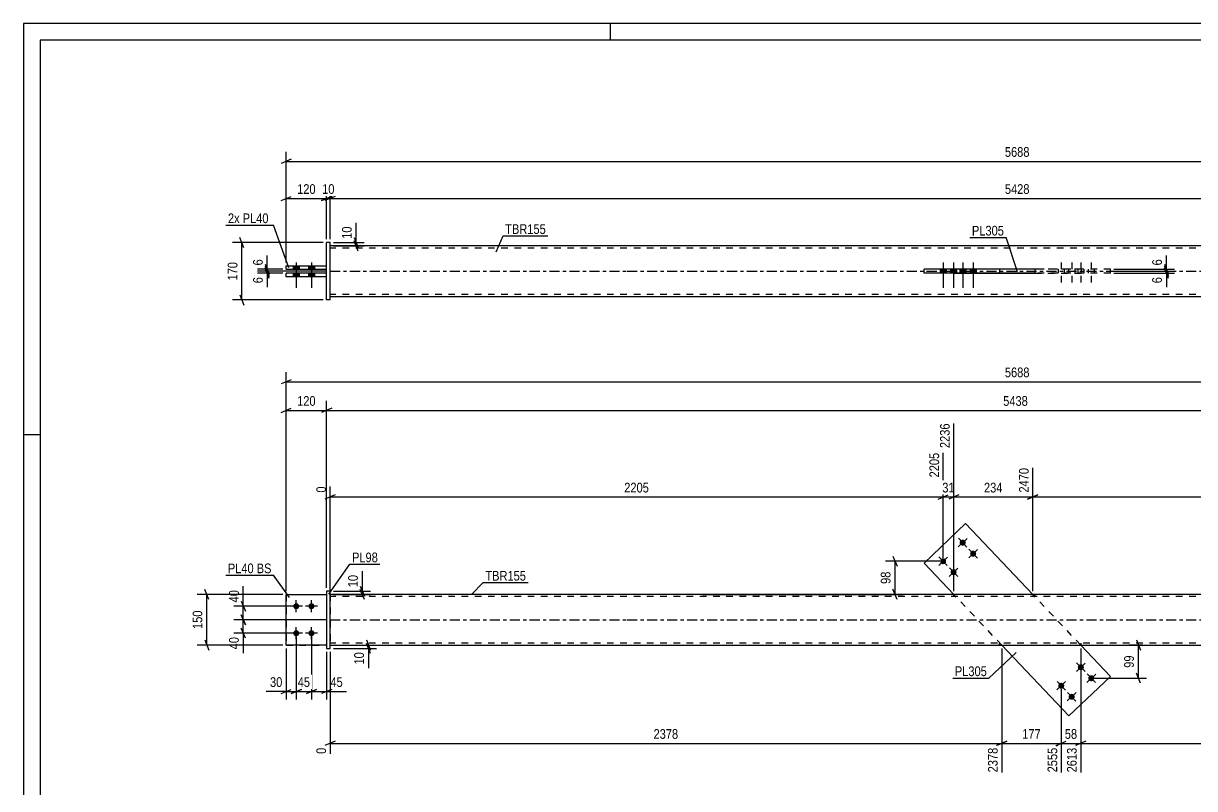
# Model space of a CAD drawing. Header units: millimetres. Extents: x 0 to 594, y 0 to 420.
# Drawn here: x 0 to 347.2, y 193.1 to 420 of the extents above; entities that cross this region are included whole.
import ezdxf

# ---------------------------------------------------------------- set-up
doc = ezdxf.new("R2010")
doc.units = ezdxf.units.MM
doc.linetypes.add('DXK_LINE_DOT2', pattern=[3.9198, 1.9599, -1.9599])
doc.linetypes.add('DXK_LINE_DOT3', pattern=[5.9187, 2.979, -0.9799, 0.9799, -0.9799])
doc.styles.add('Arial Narrow', font='ARIALN.TTF', dxfattribs={"height": 0.2})

# ---------------------------------------------------------------- blocks, each defined once
blk = doc.blocks.new('Unknown-580574849-1131')
at = {"color": 5, "linetype": 'Continuous'}
for p, q in [((594, 420), (0, 420)), ((0, 420), (0, 0)), ((174, 415), (174, 420)), ((589, 415), (5, 415)), ((5, 415), (5, 5)), ((5, 298), (0, 298))]:
    blk.add_line(p, q, dxfattribs=at)
blk = doc.blocks.new('Part-580574849-1689 - 1678')
at = {"color": 2, "linetype": 'Continuous'}
for p, q in [((279.32, 271.69), (266.99, 260)), ((299.22, 250.7), (279.32, 271.69)), ((266.99, 260), (275.8, 250.7)), ((309.91, 214.71), (290.02, 235.7)), ((322.25, 226.41), (313.44, 235.7)), ((309.91, 214.71), (322.25, 226.41))]:
    blk.add_line(p, q, dxfattribs=at)
at = {"color": 7, "linetype": 'DXK_LINE_DOT2'}
for p, q in [((290.02, 235.7), (275.8, 250.7)), ((313.44, 235.7), (299.22, 250.7))]:
    blk.add_line(p, q, dxfattribs=at)
blk = doc.blocks.new('Bolt-580574849-1681 - 1678')
at = {"linetype": 'Continuous'}
for points in [[(312.83, 228.5, -1), (314.14, 229.73, -1)], [(315.93, 225.23, -1), (317.23, 226.47, -1)], [(307.02, 222.99, -1), (308.33, 224.23, -1)], [(310.12, 219.73, -1), (311.43, 220.97, -1)]]:
    blk.add_hatch(color=1, dxfattribs=at).paths.add_polyline_path(points)
at = {"color": 1, "linetype": 'Continuous'}
for p, q in [((312.18, 227.88), (314.79, 230.35)), ((314.72, 227.81), (312.24, 230.42)), ((315.27, 224.61), (317.88, 227.09)), ((317.82, 224.54), (315.34, 227.16)), ((306.37, 222.37), (308.98, 224.85)), ((308.92, 222.31), (306.44, 224.92)), ((309.47, 219.11), (312.08, 221.58)), ((312.01, 219.04), (309.53, 221.65))]:
    blk.add_line(p, q, dxfattribs=at)
blk = doc.blocks.new('Bolt-580574849-1682 - 1678')
at = {"linetype": 'Continuous'}
for points in [[(279.12, 266.67, -1), (277.81, 265.44, -1)], [(273.31, 261.17, -1), (272.01, 259.93, -1)], [(282.21, 263.41, -1), (280.91, 262.17, -1)], [(276.41, 257.91, -1), (275.1, 256.67, -1)]]:
    blk.add_hatch(color=1, dxfattribs=at).paths.add_polyline_path(points)
at = {"color": 1, "linetype": 'Continuous'}
for p, q in [((277.23, 267.36), (279.7, 264.75)), ((279.77, 267.29), (277.16, 264.82)), ((282.87, 264.03), (280.26, 261.55)), ((280.32, 264.1), (282.8, 261.48)), ((273.97, 261.79), (271.35, 259.31)), ((271.42, 261.86), (273.9, 259.25)), ((277.06, 258.52), (274.45, 256.05)), ((274.52, 258.59), (276.99, 255.98))]:
    blk.add_line(p, q, dxfattribs=at)
blk = doc.blocks.new('Bolt-580574849-1683 - 1678')
at = {"linetype": 'Continuous'}
for points in [[(80.89, 246.3, -1), (80.89, 248.1, -1)], [(85.39, 246.3, -1), (85.39, 248.1, -1)], [(80.89, 238.3, -1), (80.89, 240.1, -1)], [(85.39, 238.3, -1), (85.39, 240.1, -1)]]:
    blk.add_hatch(color=1, dxfattribs=at).paths.add_polyline_path(points)
at = {"color": 1, "linetype": 'Continuous'}
for p, q in [((82.69, 247.2), (79.09, 247.2)), ((80.89, 245.4), (80.89, 249)), ((87.19, 247.2), (83.59, 247.2)), ((85.39, 245.4), (85.39, 249)), ((80.89, 237.4), (80.89, 241)), ((85.39, 237.4), (85.39, 241)), ((82.69, 239.2), (79.09, 239.2)), ((87.19, 239.2), (83.59, 239.2))]:
    blk.add_line(p, q, dxfattribs=at)
blk = doc.blocks.new('Part-580574849-1694 - 1678')
at = {"color": 2, "linetype": 'Continuous'}
for p, q in [((90.89, 251.7), (89.89, 251.7)), ((89.89, 251.7), (89.89, 234.7)), ((90.89, 234.7), (90.89, 251.7)), ((89.89, 234.7), (90.89, 234.7))]:
    blk.add_line(p, q, dxfattribs=at)
blk = doc.blocks.new('Part-580574849-1699 - 1678')
at = {"color": 7, "linetype": 'DXK_LINE_DOT2'}
for p, q in [((77.89, 250.7), (77.89, 235.7)), ((77.89, 250.7), (89.89, 250.7)), ((89.89, 250.7), (89.89, 235.7)), ((77.89, 235.7), (89.89, 235.7))]:
    blk.add_line(p, q, dxfattribs=at)
blk = doc.blocks.new('Part-580574849-1704 - 1678')
at = {"color": 2, "linetype": 'Continuous'}
for p, q in [((77.89, 235.7), (77.89, 250.7)), ((77.89, 250.7), (89.89, 250.7)), ((89.89, 235.7), (77.89, 235.7))]:
    blk.add_line(p, q, dxfattribs=at)
at = {"color": 7, "linetype": 'DXK_LINE_DOT2'}
blk.add_line((89.89, 250.7), (89.89, 235.7), dxfattribs=at)
blk = doc.blocks.new('Part-580574849-1720 - 1678')
at = {"color": 2, "linetype": 'Continuous'}
for p, q in [((178.89, 250.7), (90.89, 250.7)), ((410.25, 250.7), (178.99, 250.7)), ((90.89, 235.7), (178.89, 235.7)), ((178.99, 235.7), (410.25, 235.7))]:
    blk.add_line(p, q, dxfattribs=at)
at = {"color": 7, "linetype": 'DXK_LINE_DOT2'}
for p, q in [((90.89, 250.7), (90.89, 235.7)), ((178.89, 250.1), (90.89, 250.1)), ((410.25, 250.1), (178.99, 250.1)), ((275.7, 250.7), (275.7, 250.1)), ((299.89, 250.7), (299.89, 250.1)), ((178.89, 236.3), (90.89, 236.3)), ((410.25, 236.3), (178.99, 236.3)), ((289.35, 235.7), (289.35, 236.3)), ((313.54, 235.7), (313.54, 236.3))]:
    blk.add_line(p, q, dxfattribs=at)
at = {"color": 7, "linetype": 'DXK_LINE_DOT3'}
for p, q in [((90.89, 243.2), (178.89, 243.2)), ((178.99, 243.2), (410.25, 243.2))]:
    blk.add_line(p, q, dxfattribs=at)
blk = doc.blocks.new('Bolt-580574849-1423 - 1368')
at = {"color": 1, "linetype": 'DXK_LINE_DOT2'}
for p, q in [((307.68, 349.11), (307.68, 341.61)), ((310.77, 349.11), (310.77, 341.61)), ((313.48, 349.11), (313.48, 341.61)), ((316.58, 349.11), (316.58, 341.61)), ((306.78, 347.11), (306.78, 345.91)), ((308.58, 347.11), (308.58, 345.91)), ((309.87, 347.11), (309.87, 345.91)), ((311.67, 347.11), (311.67, 345.91)), ((312.58, 347.11), (312.58, 345.91)), ((314.38, 347.11), (314.38, 345.91)), ((315.68, 347.11), (315.68, 345.91)), ((317.48, 347.11), (317.48, 345.91))]:
    blk.add_line(p, q, dxfattribs=at)
blk = doc.blocks.new('Bolt-580574849-1471 - 1368')
at = {"linetype": 'Continuous'}
for points in [[(79.99, 347.11), (81.79, 347.11), (81.79, 348.11), (79.99, 348.11)], [(79.99, 347.11), (81.79, 347.11), (81.79, 348.11), (79.99, 348.11)], [(84.49, 347.11), (86.29, 347.11), (86.29, 348.11), (84.49, 348.11)], [(84.49, 347.11), (86.29, 347.11), (86.29, 348.11), (84.49, 348.11)], [(79.99, 344.91), (81.79, 344.91), (81.79, 345.91), (79.99, 345.91)], [(79.99, 344.91), (81.79, 344.91), (81.79, 345.91), (79.99, 345.91)], [(84.49, 344.91), (86.29, 344.91), (86.29, 345.91), (84.49, 345.91)], [(84.49, 344.91), (86.29, 344.91), (86.29, 345.91), (84.49, 345.91)]]:
    blk.add_hatch(color=1, dxfattribs=at).paths.add_polyline_path(points)
at = {"color": 1, "linetype": 'Continuous'}
for p, q in [((79.99, 348.11), (79.99, 347.11)), ((79.99, 348.11), (79.99, 347.11)), ((80.89, 349.11), (80.89, 341.61)), ((80.89, 349.11), (80.89, 341.61)), ((81.79, 348.11), (81.79, 347.11)), ((81.79, 348.11), (81.79, 347.11)), ((84.49, 348.11), (84.49, 347.11)), ((84.49, 348.11), (84.49, 347.11)), ((85.39, 349.11), (85.39, 341.61)), ((85.39, 349.11), (85.39, 341.61)), ((86.29, 348.11), (86.29, 347.11)), ((86.29, 348.11), (86.29, 347.11)), ((79.99, 345.91), (79.99, 344.91)), ((79.99, 345.91), (79.99, 344.91)), ((81.79, 345.91), (81.79, 344.91)), ((81.79, 345.91), (81.79, 344.91)), ((84.49, 345.91), (84.49, 344.91)), ((84.49, 345.91), (84.49, 344.91)), ((86.29, 345.91), (86.29, 344.91)), ((86.29, 345.91), (86.29, 344.91))]:
    blk.add_line(p, q, dxfattribs=at)
blk = doc.blocks.new('Part-580574849-1416 - 1368')
at = {"color": 2, "linetype": 'Continuous'}
for p, q in [((178.89, 354.01), (90.89, 354.01)), ((410.25, 354.01), (178.99, 354.01)), ((275.7, 347.11), (275.7, 347.21)), ((275.7, 347.21), (299.89, 347.21)), ((289.35, 347.11), (289.35, 347.21)), ((299.89, 347.21), (299.89, 345.81)), ((275.7, 345.81), (275.7, 345.91)), ((299.89, 345.81), (275.7, 345.81)), ((289.35, 345.81), (289.35, 345.91)), ((90.89, 339.01), (178.89, 339.01)), ((178.99, 339.01), (410.25, 339.01))]:
    blk.add_line(p, q, dxfattribs=at)
at = {"color": 7, "linetype": 'DXK_LINE_DOT2'}
for p, q in [((90.89, 339.01), (90.89, 354.01)), ((178.89, 353.41), (90.89, 353.41)), ((410.25, 353.41), (178.99, 353.41)), ((275.7, 347.21), (275.7, 345.91)), ((289.35, 347.21), (289.35, 345.91)), ((299.89, 347.21), (313.54, 347.21)), ((313.54, 347.21), (313.54, 345.81)), ((313.54, 345.81), (299.89, 345.81)), ((178.89, 339.61), (90.89, 339.61)), ((410.25, 339.61), (178.99, 339.61))]:
    blk.add_line(p, q, dxfattribs=at)
at = {"color": 7, "linetype": 'DXK_LINE_DOT3'}
for p, q in [((90.89, 346.51), (178.89, 346.51)), ((178.99, 346.51), (410.25, 346.51))]:
    blk.add_line(p, q, dxfattribs=at)
blk = doc.blocks.new('Bolt-580574849-1422 - 1368')
at = {"linetype": 'Continuous'}
for points in [[(273.56, 347.11), (271.76, 347.11), (271.76, 345.91), (273.56, 345.91)], [(276.66, 347.11), (274.86, 347.11), (274.86, 345.91), (276.66, 345.91)], [(279.37, 347.11), (277.57, 347.11), (277.57, 345.91), (279.37, 345.91)], [(282.46, 347.11), (280.66, 347.11), (280.66, 345.91), (282.46, 345.91)]]:
    blk.add_hatch(color=1, dxfattribs=at).paths.add_polyline_path(points)
at = {"color": 1, "linetype": 'Continuous'}
for p, q in [((272.66, 349.11), (272.66, 341.61)), ((275.76, 349.11), (275.76, 341.61)), ((278.47, 349.11), (278.47, 341.61)), ((281.56, 349.11), (281.56, 341.61)), ((271.76, 347.11), (271.76, 345.91)), ((273.56, 347.11), (273.56, 345.91)), ((274.86, 347.11), (274.86, 345.91)), ((276.66, 347.11), (276.66, 345.91)), ((277.57, 347.11), (277.57, 345.91)), ((279.37, 347.11), (279.37, 345.91)), ((280.66, 347.11), (280.66, 345.91)), ((282.46, 347.11), (282.46, 345.91))]:
    blk.add_line(p, q, dxfattribs=at)
blk = doc.blocks.new('Part-580574849-1449 - 1368')
at = {"color": 2, "linetype": 'Continuous'}
for p, q in [((77.89, 344.91), (77.89, 345.91)), ((89.89, 345.91), (77.89, 345.91)), ((89.89, 344.91), (77.89, 344.91))]:
    blk.add_line(p, q, dxfattribs=at)
at = {"color": 7, "linetype": 'DXK_LINE_DOT2'}
blk.add_line((89.89, 344.91), (89.89, 345.91), dxfattribs=at)
blk = doc.blocks.new('Part-580574849-1454 - 1368')
at = {"color": 2, "linetype": 'Continuous'}
for p, q in [((77.89, 347.11), (77.89, 348.11)), ((77.89, 348.11), (89.89, 348.11)), ((77.89, 347.11), (89.89, 347.11))]:
    blk.add_line(p, q, dxfattribs=at)
at = {"color": 7, "linetype": 'DXK_LINE_DOT2'}
blk.add_line((89.89, 347.11), (89.89, 348.11), dxfattribs=at)
blk = doc.blocks.new('Part-580574849-1455 - 1368')
at = {"color": 2, "linetype": 'Continuous'}
for p, q in [((90.89, 355.01), (89.89, 355.01)), ((89.89, 338.01), (89.89, 355.01)), ((90.89, 338.01), (90.89, 355.01)), ((90.89, 338.01), (89.89, 338.01))]:
    blk.add_line(p, q, dxfattribs=at)
blk = doc.blocks.new('Part-580574849-1470 - 1368')
at = {"color": 2, "linetype": 'Continuous'}
for p, q in [((266.99, 345.91), (266.99, 347.11)), ((299.89, 347.11), (266.99, 347.11)), ((299.89, 345.91), (266.99, 345.91)), ((279.32, 345.91), (279.32, 347.11))]:
    blk.add_line(p, q, dxfattribs=at)
at = {"color": 7, "linetype": 'DXK_LINE_DOT2'}
for p, q in [((322.25, 347.11), (299.89, 347.11)), ((322.25, 345.91), (299.89, 345.91)), ((309.91, 345.91), (309.91, 347.11)), ((322.25, 345.91), (322.25, 347.11))]:
    blk.add_line(p, q, dxfattribs=at)
blk = doc.blocks.new('StraightDimension-580574849-1850 - 1678')
at = {"color": 7, "linetype": 'Continuous'}
for p, q in [((290.02, 234.7), (290.02, 197.94)), ((307.68, 222.61), (307.68, 197.94)), ((291.52, 207.15), (288.52, 205.95)), ((290.02, 206.55), (307.68, 206.55)), ((306.18, 205.95), (309.18, 207.15))]:
    blk.add_line(p, q, dxfattribs=at)
at = {"color": 0}
blk.add_wipeout([(302.19, 207.3), (302.19, 211.5), (295.5, 211.5), (295.5, 207.3)], dxfattribs=at)
at = {"color": 3, "style": 'Arial Narrow'}
blk.add_text('177', height=2.863, dxfattribs=at).set_placement((296.1, 207.9))
at = {"color": 0, "linetype": 'Continuous'}
blk.add_wipeout([(307.08, 205.85), (302.88, 205.85), (302.88, 197.34), (307.08, 197.34)], dxfattribs=at)
at = {"color": 3, "linetype": 'Continuous', "style": 'Arial Narrow'}
blk.add_text('2555', height=2.863, rotation=90.0002, dxfattribs=at).set_placement((306.48, 197.94))
blk = doc.blocks.new('StraightDimension-580574849-1909 - 1678')
at = {"color": 7, "linetype": 'Continuous'}
for p, q in [((79.89, 247.2), (62.34, 247.2)), ((64.59, 248.7), (65.79, 245.7)), ((65.19, 243.2), (65.19, 247.2)), ((89.89, 243.2), (62.34, 243.2)), ((65.79, 241.7), (64.59, 244.7))]:
    blk.add_line(p, q, dxfattribs=at)
at = {"color": 0}
blk.add_wipeout([(64.44, 252.58), (60.24, 252.58), (60.24, 247.73), (64.44, 247.73)], dxfattribs=at)
at = {"color": 7, "linetype": 'Continuous'}
blk.add_line((65.19, 247.2), (65.19, 253.11), dxfattribs=at)
blk.add_line((65.19, 247.2), (65.19, 253.11), dxfattribs=at)
at = {"color": 3, "style": 'Arial Narrow'}
blk.add_text('40', height=2.863, rotation=90.0002, dxfattribs=at).set_placement((63.84, 248.33))
blk = doc.blocks.new('StraightDimension-580574849-1736 - 1678')
at = {"color": 7, "linetype": 'Continuous'}
for p, q in [((77.89, 251.7), (77.89, 316.6)), ((79.39, 314.35), (76.39, 313.15)), ((77.89, 313.75), (511.35, 313.75))]:
    blk.add_line(p, q, dxfattribs=at)
at = {"color": 0}
blk.add_wipeout([(298.88, 314.5), (298.88, 318.7), (290.36, 318.7), (290.36, 314.5)], dxfattribs=at)
at = {"color": 3, "style": 'Arial Narrow'}
blk.add_text('5688', height=2.863, dxfattribs=at).set_placement((290.96, 315.1))
blk = doc.blocks.new('StraightDimension-580574849-1750 - 1678')
at = {"color": 7, "linetype": 'Continuous'}
for p, q in [((272.66, 261.55), (272.66, 292.71)), ((90.89, 251.7), (90.89, 282.72)), ((92.39, 280.19), (89.39, 278.99)), ((90.89, 279.59), (272.66, 279.59)), ((271.16, 278.99), (274.16, 280.19))]:
    blk.add_line(p, q, dxfattribs=at)
at = {"color": 0, "linetype": 'Continuous'}
for points in [[(272.06, 293.31), (267.86, 293.31), (267.86, 284.79), (272.06, 284.79)], [(90.29, 283.32), (86.09, 283.32), (86.09, 280.29), (90.29, 280.29)]]:
    blk.add_wipeout(points, dxfattribs=at)
at = {"color": 0}
blk.add_wipeout([(186.03, 280.34), (186.03, 284.54), (177.52, 284.54), (177.52, 280.34)], dxfattribs=at)
at = {"color": 3, "linetype": 'Continuous', "style": 'Arial Narrow'}
for s, height, p in [('2205', 2.863, (271.46, 285.39)), ('0', 2.86, (89.69, 280.89))]:
    blk.add_text(s, height=height, rotation=90.0002, dxfattribs=at).set_placement(p)
at = {"color": 3, "style": 'Arial Narrow'}
blk.add_text('2205', height=2.863, dxfattribs=at).set_placement((178.12, 280.94))
blk = doc.blocks.new('StraightDimension-580574849-1760 - 1678')
at = {"color": 7, "linetype": 'Continuous'}
for p, q in [((275.8, 251.7), (275.8, 301.41)), ((272.66, 261.55), (272.66, 292.71)), ((271.16, 278.99), (274.16, 280.19)), ((272.66, 279.59), (275.8, 279.59)), ((277.3, 280.19), (274.3, 278.99))]:
    blk.add_line(p, q, dxfattribs=at)
at = {"color": 0, "linetype": 'Continuous'}
blk.add_wipeout([(275.2, 302.01), (271, 302.01), (271, 293.49), (275.2, 293.49)], dxfattribs=at)
at = {"color": 0}
blk.add_wipeout([(276.66, 280.34), (276.66, 284.54), (271.8, 284.54), (271.8, 280.34)], dxfattribs=at)
at = {"color": 3, "linetype": 'Continuous', "style": 'Arial Narrow'}
blk.add_text('2236', height=2.863, rotation=90.0002, dxfattribs=at).set_placement((274.6, 294.09))
at = {"color": 3, "style": 'Arial Narrow'}
blk.add_text('31', height=2.863, dxfattribs=at).set_placement((272.4, 280.94))
blk = doc.blocks.new('StraightDimension-580574849-2047 - 1678')
at = {"color": 7, "linetype": 'Continuous'}
for p, q in [((91.39, 305.88), (88.39, 304.68)), ((89.89, 252.7), (89.89, 308.13)), ((89.89, 305.28), (498.35, 305.28))]:
    blk.add_line(p, q, dxfattribs=at)
at = {"color": 0}
blk.add_wipeout([(298.38, 306.03), (298.38, 310.23), (289.86, 310.23), (289.86, 306.03)], dxfattribs=at)
at = {"color": 3, "style": 'Arial Narrow'}
blk.add_text('5438', height=2.863, dxfattribs=at).set_placement((290.46, 306.63))
blk = doc.blocks.new('StraightDimension-580574849-1776 - 1678')
at = {"color": 7, "linetype": 'Continuous'}
for p, q in [((275.8, 251.7), (275.8, 301.41)), ((299.22, 251.7), (299.22, 288.21)), ((277.3, 280.19), (274.3, 278.99)), ((275.8, 279.59), (299.22, 279.59)), ((297.72, 278.99), (300.72, 280.19))]:
    blk.add_line(p, q, dxfattribs=at)
at = {"color": 0, "linetype": 'Continuous'}
blk.add_wipeout([(298.62, 288.81), (294.42, 288.81), (294.42, 280.29), (298.62, 280.29)], dxfattribs=at)
at = {"color": 0}
blk.add_wipeout([(290.85, 280.34), (290.85, 284.54), (284.17, 284.54), (284.17, 280.34)], dxfattribs=at)
at = {"color": 3, "linetype": 'Continuous', "style": 'Arial Narrow'}
blk.add_text('2470', height=2.863, rotation=90.0002, dxfattribs=at).set_placement((298.02, 280.89))
at = {"color": 3, "style": 'Arial Narrow'}
blk.add_text('234', height=2.863, dxfattribs=at).set_placement((284.77, 280.94))
blk = doc.blocks.new('StraightDimension-580574849-1798 - 1678')
at = {"color": 7, "linetype": 'Continuous'}
for p, q in [((299.22, 251.7), (299.22, 288.21)), ((498.35, 252.7), (498.35, 288.21)), ((300.72, 280.19), (297.72, 278.99)), ((299.22, 279.59), (498.35, 279.59)), ((496.85, 278.99), (499.85, 280.19))]:
    blk.add_line(p, q, dxfattribs=at)
at = {"color": 0, "linetype": 'Continuous'}
blk.add_wipeout([(497.75, 288.81), (493.55, 288.81), (493.55, 280.29), (497.75, 280.29)], dxfattribs=at)
at = {"color": 0}
blk.add_wipeout([(403.04, 280.34), (403.04, 284.54), (394.53, 284.54), (394.53, 280.34)], dxfattribs=at)
at = {"color": 3, "linetype": 'Continuous', "style": 'Arial Narrow'}
blk.add_text('5428', height=2.863, rotation=90.0002, dxfattribs=at).set_placement((497.15, 280.89))
at = {"color": 3, "style": 'Arial Narrow'}
blk.add_text('2958', height=2.863, dxfattribs=at).set_placement((395.13, 280.94))
blk = doc.blocks.new('StraightDimension-580574849-1813 - 1678')
at = {"color": 7, "linetype": 'Continuous'}
for p, q in [((85.39, 238.2), (85.39, 219.53)), ((89.89, 233.7), (89.89, 219.53)), ((83.89, 221.33), (86.89, 222.53)), ((91.39, 222.53), (88.39, 221.33)), ((85.39, 221.93), (89.89, 221.93))]:
    blk.add_line(p, q, dxfattribs=at)
at = {"color": 0}
blk.add_wipeout([(95.27, 222.68), (95.27, 226.88), (90.41, 226.88), (90.41, 222.68)], dxfattribs=at)
at = {"color": 7, "linetype": 'Continuous'}
blk.add_line((89.89, 221.93), (95.79, 221.93), dxfattribs=at)
blk.add_line((89.89, 221.93), (95.79, 221.93), dxfattribs=at)
at = {"color": 3, "style": 'Arial Narrow'}
blk.add_text('45', height=2.863, dxfattribs=at).set_placement((91.01, 223.28))
blk = doc.blocks.new('StraightDimension-580574849-1820 - 1678')
at = {"color": 7, "linetype": 'Continuous'}
for p, q in [((80.89, 238.2), (80.89, 219.53)), ((85.39, 238.2), (85.39, 219.53)), ((79.39, 221.33), (82.39, 222.53)), ((86.89, 222.53), (83.89, 221.33)), ((80.89, 221.93), (85.39, 221.93))]:
    blk.add_line(p, q, dxfattribs=at)
at = {"color": 0}
blk.add_wipeout([(85.56, 222.68), (85.56, 226.88), (80.71, 226.88), (80.71, 222.68)], dxfattribs=at)
at = {"color": 3, "style": 'Arial Narrow'}
blk.add_text('45', height=2.863, dxfattribs=at).set_placement((81.31, 223.28))
blk = doc.blocks.new('StraightDimension-580574849-1891 - 1678')
at = {"color": 7, "linetype": 'Continuous'}
for p, q in [((101.69, 237.2), (102.89, 234.2)), ((102.89, 233.2), (101.69, 236.2)), ((91.89, 235.7), (104.69, 235.7)), ((91.89, 234.7), (104.69, 234.7)), ((102.29, 234.7), (102.29, 235.7))]:
    blk.add_line(p, q, dxfattribs=at)
at = {"color": 0}
blk.add_wipeout([(101.54, 234.18), (97.34, 234.18), (97.34, 229.32), (101.54, 229.32)], dxfattribs=at)
at = {"color": 7, "linetype": 'Continuous'}
blk.add_line((102.29, 234.7), (102.29, 228.79), dxfattribs=at)
blk.add_line((102.29, 234.7), (102.29, 228.79), dxfattribs=at)
at = {"color": 3, "style": 'Arial Narrow'}
blk.add_text('10', height=2.863, rotation=90.0002, dxfattribs=at).set_placement((100.94, 229.92))
blk = doc.blocks.new('StraightDimension-580574849-1827 - 1678')
at = {"color": 7, "linetype": 'Continuous'}
for p, q in [((80.89, 238.2), (80.89, 219.53)), ((77.89, 234.7), (77.89, 219.53)), ((76.39, 221.33), (79.39, 222.53)), ((82.39, 222.53), (79.39, 221.33)), ((77.89, 221.93), (80.89, 221.93))]:
    blk.add_line(p, q, dxfattribs=at)
at = {"color": 0}
blk.add_wipeout([(77.36, 222.68), (77.36, 226.88), (72.5, 226.88), (72.5, 222.68)], dxfattribs=at)
at = {"color": 7, "linetype": 'Continuous'}
blk.add_line((77.89, 221.93), (71.98, 221.93), dxfattribs=at)
blk.add_line((77.89, 221.93), (71.98, 221.93), dxfattribs=at)
at = {"color": 3, "style": 'Arial Narrow'}
blk.add_text('30', height=2.863, dxfattribs=at).set_placement((73.1, 223.28))
blk = doc.blocks.new('StraightDimension-580574849-3452 - 1678')
at = {"color": 7, "linetype": 'Continuous'}
for p, q in [((271.66, 260.55), (255.54, 260.55)), ((257.79, 262.05), (258.99, 259.05)), ((258.39, 250.72), (258.39, 260.55)), ((201.37, 250.72), (260.79, 250.72)), ((258.99, 249.22), (257.79, 252.22))]:
    blk.add_line(p, q, dxfattribs=at)
at = {"color": 0}
blk.add_wipeout([(257.64, 258.06), (253.44, 258.06), (253.44, 253.21), (257.64, 253.21)], dxfattribs=at)
at = {"color": 3, "style": 'Arial Narrow'}
blk.add_text('98', height=2.863, rotation=90.0002, dxfattribs=at).set_placement((257.04, 253.81))
blk = doc.blocks.new('StraightDimension-580574849-1838 - 1678')
at = {"color": 7, "linetype": 'Continuous'}
for p, q in [((90.89, 233.7), (90.89, 203.42)), ((290.02, 234.7), (290.02, 197.94)), ((92.39, 207.15), (89.39, 205.95)), ((90.89, 206.55), (290.02, 206.55)), ((288.52, 205.95), (291.52, 207.15))]:
    blk.add_line(p, q, dxfattribs=at)
at = {"color": 0}
blk.add_wipeout([(194.71, 207.3), (194.71, 211.5), (186.2, 211.5), (186.2, 207.3)], dxfattribs=at)
at = {"color": 0, "linetype": 'Continuous'}
for points in [[(90.29, 205.85), (86.09, 205.85), (86.09, 202.82), (90.29, 202.82)], [(289.42, 205.85), (285.22, 205.85), (285.22, 197.34), (289.42, 197.34)]]:
    blk.add_wipeout(points, dxfattribs=at)
at = {"color": 3, "style": 'Arial Narrow'}
blk.add_text('2378', height=2.863, dxfattribs=at).set_placement((186.8, 207.9))
at = {"color": 3, "linetype": 'Continuous', "style": 'Arial Narrow'}
for s, height, p in [('0', 2.86, (89.69, 203.42)), ('2378', 2.863, (288.82, 197.94))]:
    blk.add_text(s, height=height, rotation=90.0002, dxfattribs=at).set_placement(p)
blk = doc.blocks.new('StraightDimension-580574849-1864 - 1678')
at = {"color": 7, "linetype": 'Continuous'}
for p, q in [((313.44, 234.7), (313.44, 197.94)), ((307.68, 222.61), (307.68, 197.94)), ((306.18, 205.95), (309.18, 207.15)), ((307.68, 206.55), (313.44, 206.55)), ((314.94, 207.15), (311.94, 205.95))]:
    blk.add_line(p, q, dxfattribs=at)
at = {"color": 0}
blk.add_wipeout([(312.99, 207.3), (312.99, 211.5), (308.13, 211.5), (308.13, 207.3)], dxfattribs=at)
at = {"color": 3, "style": 'Arial Narrow'}
blk.add_text('58', height=2.863, dxfattribs=at).set_placement((308.73, 207.9))
at = {"color": 0, "linetype": 'Continuous'}
blk.add_wipeout([(312.84, 205.85), (308.64, 205.85), (308.64, 197.34), (312.84, 197.34)], dxfattribs=at)
at = {"color": 3, "linetype": 'Continuous', "style": 'Arial Narrow'}
blk.add_text('2613', height=2.863, rotation=90.0002, dxfattribs=at).set_placement((312.24, 197.94))
blk = doc.blocks.new('StraightDimension-580574849-1878 - 1678')
at = {"color": 7, "linetype": 'Continuous'}
for p, q in [((313.44, 234.7), (313.44, 197.94)), ((498.35, 233.7), (498.35, 197.94)), ((314.94, 207.15), (311.94, 205.95)), ((313.44, 206.55), (498.35, 206.55)), ((496.85, 205.95), (499.85, 207.15))]:
    blk.add_line(p, q, dxfattribs=at)
at = {"color": 0}
blk.add_wipeout([(410.15, 207.3), (410.15, 211.5), (401.64, 211.5), (401.64, 207.3)], dxfattribs=at)
at = {"color": 0, "linetype": 'Continuous'}
blk.add_wipeout([(497.75, 205.85), (493.55, 205.85), (493.55, 197.34), (497.75, 197.34)], dxfattribs=at)
at = {"color": 3, "style": 'Arial Narrow'}
blk.add_text('2816', height=2.863, dxfattribs=at).set_placement((402.24, 207.9))
at = {"color": 3, "linetype": 'Continuous', "style": 'Arial Narrow'}
blk.add_text('5428', height=2.863, rotation=90.0002, dxfattribs=at).set_placement((497.15, 197.94))
blk = doc.blocks.new('StraightDimension-580574849-1900 - 1678')
at = {"color": 7, "linetype": 'Continuous'}
for p, q in [((91.89, 251.7), (102.88, 251.7)), ((91.89, 250.7), (102.88, 250.7)), ((99.88, 253.2), (101.08, 250.2)), ((101.08, 249.2), (99.88, 252.2)), ((100.48, 250.7), (100.48, 251.7))]:
    blk.add_line(p, q, dxfattribs=at)
at = {"color": 0}
blk.add_wipeout([(99.73, 257.08), (95.53, 257.08), (95.53, 252.23), (99.73, 252.23)], dxfattribs=at)
at = {"color": 7, "linetype": 'Continuous'}
blk.add_line((100.48, 251.7), (100.48, 257.61), dxfattribs=at)
blk.add_line((100.48, 251.7), (100.48, 257.61), dxfattribs=at)
at = {"color": 3, "style": 'Arial Narrow'}
blk.add_text('10', height=2.863, rotation=90.0002, dxfattribs=at).set_placement((99.13, 252.83))
blk = doc.blocks.new('StraightDimension-580574849-1922 - 1678')
at = {"color": 7, "linetype": 'Continuous'}
for p, q in [((89.89, 243.2), (62.34, 243.2)), ((64.59, 244.7), (65.79, 241.7)), ((65.19, 239.2), (65.19, 243.2)), ((65.79, 237.7), (64.59, 240.7)), ((79.89, 239.2), (62.34, 239.2))]:
    blk.add_line(p, q, dxfattribs=at)
at = {"color": 0}
blk.add_wipeout([(64.44, 238.68), (60.24, 238.68), (60.24, 233.82), (64.44, 233.82)], dxfattribs=at)
at = {"color": 7, "linetype": 'Continuous'}
blk.add_line((65.19, 239.2), (65.19, 233.29), dxfattribs=at)
blk.add_line((65.19, 239.2), (65.19, 233.29), dxfattribs=at)
at = {"color": 3, "style": 'Arial Narrow'}
blk.add_text('40', height=2.863, rotation=90.0002, dxfattribs=at).set_placement((63.84, 234.42))
blk = doc.blocks.new('StraightDimension-580574849-1979 - 1678')
at = {"color": 7, "linetype": 'Continuous'}
for p, q in [((76.89, 250.7), (51.53, 250.7)), ((54.98, 249.2), (53.78, 252.2)), ((54.38, 235.7), (54.38, 250.7)), ((53.78, 237.2), (54.98, 234.2)), ((76.89, 235.7), (51.53, 235.7))]:
    blk.add_line(p, q, dxfattribs=at)
at = {"color": 0}
blk.add_wipeout([(53.63, 246.54), (49.43, 246.54), (49.43, 239.86), (53.63, 239.86)], dxfattribs=at)
at = {"color": 3, "style": 'Arial Narrow'}
blk.add_text('150', height=2.863, rotation=90.0002, dxfattribs=at).set_placement((53.03, 240.46))
blk = doc.blocks.new('StraightDimension-580574849-1993 - 1678')
at = {"color": 7, "linetype": 'Continuous'}
for p, q in [((329.94, 237.2), (331.14, 234.2)), ((331.75, 235.7), (327.69, 235.7)), ((330.54, 225.85), (330.54, 235.7)), ((317.58, 225.85), (332.94, 225.85)), ((331.14, 224.35), (329.94, 227.35))]:
    blk.add_line(p, q, dxfattribs=at)
at = {"color": 0}
blk.add_wipeout([(329.79, 233.2), (325.59, 233.2), (325.59, 228.35), (329.79, 228.35)], dxfattribs=at)
at = {"color": 3, "style": 'Arial Narrow'}
blk.add_text('99', height=2.863, rotation=90.0002, dxfattribs=at).set_placement((329.19, 228.95))
blk = doc.blocks.new('StraightDimension-580574849-2052 - 1678')
at = {"color": 7, "linetype": 'Continuous'}
for p, q in [((76.39, 304.68), (79.39, 305.88)), ((77.89, 251.7), (77.89, 308.13)), ((91.39, 305.88), (88.39, 304.68)), ((89.89, 252.7), (89.89, 308.13)), ((77.89, 305.28), (89.89, 305.28))]:
    blk.add_line(p, q, dxfattribs=at)
at = {"color": 0}
blk.add_wipeout([(87.23, 306.03), (87.23, 310.23), (80.54, 310.23), (80.54, 306.03)], dxfattribs=at)
at = {"color": 3, "style": 'Arial Narrow'}
blk.add_text('120', height=2.863, dxfattribs=at).set_placement((81.14, 306.63))
blk = doc.blocks.new('StraightDimension-580574849-1476 - 1368')
at = {"color": 7, "linetype": 'Continuous'}
for p, q in [((91.89, 355.01), (101.06, 355.01)), ((98.06, 356.51), (99.26, 353.51)), ((99.26, 352.51), (98.06, 355.51)), ((98.66, 354.01), (98.66, 355.01)), ((91.89, 354.01), (101.06, 354.01))]:
    blk.add_line(p, q, dxfattribs=at)
at = {"color": 0}
blk.add_wipeout([(97.91, 360.4), (93.71, 360.4), (93.71, 355.54), (97.91, 355.54)], dxfattribs=at)
at = {"color": 7, "linetype": 'Continuous'}
blk.add_line((98.66, 355.01), (98.66, 360.92), dxfattribs=at)
blk.add_line((98.66, 355.01), (98.66, 360.92), dxfattribs=at)
at = {"color": 3, "style": 'Arial Narrow'}
blk.add_text('10', height=2.863, rotation=90.0002, dxfattribs=at).set_placement((97.31, 356.14))
blk = doc.blocks.new('StraightDimension-580574849-1541 - 1368')
at = {"color": 7, "linetype": 'Continuous'}
for p, q in [((338.26, 348.61), (339.46, 345.61)), ((339.46, 345.01), (338.26, 348.01)), ((323.25, 347.11), (341.26, 347.11)), ((323.25, 346.51), (341.26, 346.51)), ((338.86, 346.51), (338.86, 347.11))]:
    blk.add_line(p, q, dxfattribs=at)
at = {"color": 0}
blk.add_wipeout([(338.11, 350.67), (333.91, 350.67), (333.91, 347.64), (338.11, 347.64)], dxfattribs=at)
at = {"color": 7, "linetype": 'Continuous'}
blk.add_line((338.86, 347.11), (338.86, 351.19), dxfattribs=at)
blk.add_line((338.86, 347.11), (338.86, 351.19), dxfattribs=at)
at = {"color": 3, "style": 'Arial Narrow'}
blk.add_text('6', height=2.86, rotation=90.0002, dxfattribs=at).set_placement((337.51, 348.24))
blk = doc.blocks.new('StraightDimension-580574849-1530 - 1368')
at = {"color": 7, "linetype": 'Continuous'}
for p, q in [((88.89, 355.01), (61.94, 355.01)), ((65.39, 353.51), (64.19, 356.51)), ((64.79, 338.01), (64.79, 355.01)), ((88.89, 338.01), (61.94, 338.01)), ((64.19, 339.51), (65.39, 336.51))]:
    blk.add_line(p, q, dxfattribs=at)
at = {"color": 0}
blk.add_wipeout([(64.04, 349.86), (59.84, 349.86), (59.84, 343.17), (64.04, 343.17)], dxfattribs=at)
at = {"color": 3, "style": 'Arial Narrow'}
blk.add_text('170', height=2.863, rotation=90.0002, dxfattribs=at).set_placement((63.44, 343.77))
blk = doc.blocks.new('StraightDimension-580574849-1494 - 1368')
at = {"color": 7, "linetype": 'Continuous'}
for p, q in [((71.69, 348.01), (72.89, 345.01)), ((72.89, 344.41), (71.69, 347.41)), ((89.89, 346.51), (69.44, 346.51)), ((76.89, 345.91), (69.44, 345.91)), ((72.29, 345.91), (72.29, 346.51))]:
    blk.add_line(p, q, dxfattribs=at)
at = {"color": 0}
blk.add_wipeout([(71.54, 345.39), (67.34, 345.39), (67.34, 342.36), (71.54, 342.36)], dxfattribs=at)
at = {"color": 7, "linetype": 'Continuous'}
blk.add_line((72.29, 345.91), (72.29, 341.84), dxfattribs=at)
blk.add_line((72.29, 345.91), (72.29, 341.84), dxfattribs=at)
at = {"color": 3, "style": 'Arial Narrow'}
blk.add_text('6', height=2.86, rotation=90.0002, dxfattribs=at).set_placement((70.94, 342.96))
blk = doc.blocks.new('StraightDimension-580574849-1512 - 1368')
at = {"color": 7, "linetype": 'Continuous'}
for p, q in [((71.69, 348.61), (72.89, 345.61)), ((72.89, 345.01), (71.69, 348.01)), ((76.89, 347.11), (69.44, 347.11)), ((89.89, 346.51), (69.44, 346.51)), ((72.29, 346.51), (72.29, 347.11))]:
    blk.add_line(p, q, dxfattribs=at)
at = {"color": 0}
blk.add_wipeout([(71.54, 350.67), (67.34, 350.67), (67.34, 347.64), (71.54, 347.64)], dxfattribs=at)
at = {"color": 7, "linetype": 'Continuous'}
blk.add_line((72.29, 347.11), (72.29, 351.19), dxfattribs=at)
blk.add_line((72.29, 347.11), (72.29, 351.19), dxfattribs=at)
at = {"color": 3, "style": 'Arial Narrow'}
blk.add_text('6', height=2.86, rotation=90.0002, dxfattribs=at).set_placement((70.94, 348.24))
blk = doc.blocks.new('StraightDimension-580574849-1545 - 1368')
at = {"color": 7, "linetype": 'Continuous'}
for p, q in [((338.26, 348.01), (339.46, 345.01)), ((339.46, 344.41), (338.26, 347.41)), ((323.25, 346.51), (341.26, 346.51)), ((323.25, 345.91), (341.26, 345.91)), ((338.86, 345.91), (338.86, 346.51))]:
    blk.add_line(p, q, dxfattribs=at)
at = {"color": 0}
blk.add_wipeout([(338.11, 345.39), (333.91, 345.39), (333.91, 342.36), (338.11, 342.36)], dxfattribs=at)
at = {"color": 7, "linetype": 'Continuous'}
blk.add_line((338.86, 345.91), (338.86, 341.84), dxfattribs=at)
blk.add_line((338.86, 345.91), (338.86, 341.84), dxfattribs=at)
at = {"color": 3, "style": 'Arial Narrow'}
blk.add_text('6', height=2.86, rotation=90.0002, dxfattribs=at).set_placement((337.51, 342.96))
blk = doc.blocks.new('StraightDimension-580574849-1550 - 1368')
at = {"color": 7, "linetype": 'Continuous'}
for p, q in [((77.89, 349.11), (77.89, 381.96)), ((79.39, 379.71), (76.39, 378.51)), ((77.89, 379.11), (511.35, 379.11))]:
    blk.add_line(p, q, dxfattribs=at)
at = {"color": 0}
blk.add_wipeout([(298.88, 379.86), (298.88, 384.06), (290.36, 384.06), (290.36, 379.86)], dxfattribs=at)
at = {"color": 3, "style": 'Arial Narrow'}
blk.add_text('5688', height=2.863, dxfattribs=at).set_placement((290.96, 380.46))
blk = doc.blocks.new('StraightDimension-580574849-1581 - 1368')
at = {"color": 7, "linetype": 'Continuous'}
for p, q in [((92.39, 368.71), (89.39, 367.51)), ((90.89, 356.01), (90.89, 370.96)), ((90.89, 368.11), (498.35, 368.11))]:
    blk.add_line(p, q, dxfattribs=at)
at = {"color": 0}
blk.add_wipeout([(298.88, 368.86), (298.88, 373.06), (290.36, 373.06), (290.36, 368.86)], dxfattribs=at)
at = {"color": 3, "style": 'Arial Narrow'}
blk.add_text('5428', height=2.863, dxfattribs=at).set_placement((290.96, 369.46))
blk = doc.blocks.new('StraightDimension-580574849-1591 - 1368')
at = {"color": 7, "linetype": 'Continuous'}
for p, q in [((76.39, 367.51), (79.39, 368.71)), ((77.89, 349.11), (77.89, 370.96)), ((77.89, 368.11), (89.89, 368.11)), ((91.39, 368.71), (88.39, 367.51)), ((89.89, 356.01), (89.89, 370.96))]:
    blk.add_line(p, q, dxfattribs=at)
at = {"color": 0}
blk.add_wipeout([(87.23, 368.86), (87.23, 373.06), (80.54, 373.06), (80.54, 368.86)], dxfattribs=at)
at = {"color": 3, "style": 'Arial Narrow'}
blk.add_text('120', height=2.863, dxfattribs=at).set_placement((81.14, 369.46))
blk = doc.blocks.new('StraightDimension-580574849-1601 - 1368')
at = {"color": 7, "linetype": 'Continuous'}
for p, q in [((88.39, 367.51), (91.39, 368.71)), ((92.39, 368.71), (89.39, 367.51)), ((89.89, 356.01), (89.89, 370.96)), ((89.89, 368.11), (90.89, 368.11)), ((90.89, 356.01), (90.89, 370.96))]:
    blk.add_line(p, q, dxfattribs=at)
at = {"color": 0}
blk.add_wipeout([(92.81, 368.86), (92.81, 373.06), (87.96, 373.06), (87.96, 368.86)], dxfattribs=at)
at = {"color": 3, "style": 'Arial Narrow'}
blk.add_text('10', height=2.863, dxfattribs=at).set_placement((88.56, 369.46))
blk = doc.blocks.new('Mark-580574849-1690 - 1678')
at = {"color": 0}
blk.add_wipeout([(105.09, 260.24), (105.09, 263.24), (97.41, 263.24), (97.41, 260.24)], dxfattribs=at)
blk.add_wipeout([(105.09, 260.24), (105.09, 263.24), (97.41, 263.24), (97.41, 260.24)], dxfattribs=at)
at = {"color": 30, "linetype": 'Continuous'}
for p, q in [((90.53, 250.78), (96.81, 259.64)), ((96.81, 259.64), (105.69, 259.64))]:
    blk.add_line(p, q, dxfattribs=at)
at = {"color": 3, "style": 'Arial Narrow'}
blk.add_text('PL98', height=2.863, dxfattribs=at).set_placement((97.41, 260.24))
blk = doc.blocks.new('Mark-580574849-1685 - 1678')
at = {"color": 0}
blk.add_wipeout([(285.63, 226.49), (285.63, 229.49), (276.13, 229.49), (276.13, 226.49)], dxfattribs=at)
blk.add_wipeout([(285.63, 226.49), (285.63, 229.49), (276.13, 229.49), (276.13, 226.49)], dxfattribs=at)
at = {"color": 30, "linetype": 'Continuous'}
for p in [(294.27, 233.46), (275.53, 225.89)]:
    blk.add_line(p, (286.23, 225.89), dxfattribs=at)
at = {"color": 3, "style": 'Arial Narrow'}
blk.add_text('PL305', height=2.863, dxfattribs=at).set_placement((276.13, 226.49))
blk = doc.blocks.new('Mark-580574849-1716 - 1678')
at = {"color": 0}
blk.add_wipeout([(148.99, 254.79), (148.99, 257.79), (136.94, 257.79), (136.94, 254.79)], dxfattribs=at)
blk.add_wipeout([(148.99, 254.79), (148.99, 257.79), (136.94, 257.79), (136.94, 254.79)], dxfattribs=at)
at = {"color": 30, "linetype": 'Continuous'}
for p, q in [((132.8, 250.65), (136.34, 254.19)), ((136.34, 254.19), (149.59, 254.19))]:
    blk.add_line(p, q, dxfattribs=at)
at = {"color": 3, "style": 'Arial Narrow'}
blk.add_text('TBR155', height=2.863, dxfattribs=at).set_placement((136.94, 254.79))
blk = doc.blocks.new('MarkSet-580574849-2084 - 1678')
at = {"color": 0}
blk.add_wipeout([(68.26, 257), (68.26, 260), (60.59, 260), (60.59, 257)], dxfattribs=at)
blk.add_wipeout([(68.26, 257), (68.26, 260), (60.59, 260), (60.59, 257)], dxfattribs=at)
blk.add_wipeout([(73.55, 257), (73.55, 260), (69.16, 260), (69.16, 257)], dxfattribs=at)
blk.add_wipeout([(73.55, 257), (73.55, 260), (69.16, 260), (69.16, 257)], dxfattribs=at)
at = {"color": 30, "linetype": 'Continuous'}
for p in [(59.99, 256.4), (78.92, 249.76)]:
    blk.add_line(p, (74.15, 256.4), dxfattribs=at)
at = {"color": 3, "style": 'Arial Narrow'}
for s, p in [('PL40', (60.59, 257)), ('BS', (69.16, 257))]:
    blk.add_text(s, height=2.863, dxfattribs=at).set_placement(p)
blk = doc.blocks.new('Mark-580574849-1412 - 1368')
at = {"color": 0}
blk.add_wipeout([(154.89, 357.59), (154.89, 360.59), (142.83, 360.59), (142.83, 357.59)], dxfattribs=at)
blk.add_wipeout([(154.89, 357.59), (154.89, 360.59), (142.83, 360.59), (142.83, 357.59)], dxfattribs=at)
at = {"color": 30, "linetype": 'Continuous'}
for p, q in [((140.13, 352.32), (142.23, 356.99)), ((142.23, 356.99), (155.49, 356.99))]:
    blk.add_line(p, q, dxfattribs=at)
at = {"color": 3, "style": 'Arial Narrow'}
blk.add_text('TBR155', height=2.863, dxfattribs=at).set_placement((142.83, 357.59))
blk = doc.blocks.new('MarkSet-580574849-1669 - 1368')
at = {"color": 0}
blk.add_wipeout([(64.1, 360.8), (64.1, 363.8), (60.63, 363.8), (60.63, 360.8)], dxfattribs=at)
blk.add_wipeout([(64.1, 360.8), (64.1, 363.8), (60.63, 363.8), (60.63, 360.8)], dxfattribs=at)
blk.add_wipeout([(72.68, 360.8), (72.68, 363.8), (65, 363.8), (65, 360.8)], dxfattribs=at)
blk.add_wipeout([(72.68, 360.8), (72.68, 363.8), (65, 363.8), (65, 360.8)], dxfattribs=at)
at = {"color": 30, "linetype": 'Continuous'}
for p in [(60.03, 360.2), (78.73, 347.5)]:
    blk.add_line(p, (74.18, 360.2), dxfattribs=at)
at = {"color": 3, "style": 'Arial Narrow'}
for s, p in [('2x', (60.63, 360.8)), ('PL40', (65, 360.8))]:
    blk.add_text(s, height=2.863, dxfattribs=at).set_placement(p)
blk = doc.blocks.new('Mark-580574849-1466 - 1368')
at = {"color": 0}
blk.add_wipeout([(290.7, 357.12), (290.7, 360.12), (281.19, 360.12), (281.19, 357.12)], dxfattribs=at)
blk.add_wipeout([(290.7, 357.12), (290.7, 360.12), (281.19, 360.12), (281.19, 357.12)], dxfattribs=at)
at = {"color": 30, "linetype": 'Continuous'}
for p in [(280.59, 356.52), (294.68, 346.35)]:
    blk.add_line(p, (291.3, 356.52), dxfattribs=at)
at = {"color": 3, "style": 'Arial Narrow'}
blk.add_text('PL305', height=2.863, dxfattribs=at).set_placement((281.19, 357.12))

msp = doc.modelspace()

# ---------------------------------------------------------------- block references
for name in ['Unknown-580574849-1131', 'Part-580574849-1455 - 1368', 'Part-580574849-1416 - 1368', 'Part-580574849-1454 - 1368', 'Bolt-580574849-1471 - 1368', 'Bolt-580574849-1422 - 1368', 'Bolt-580574849-1423 - 1368', 'Part-580574849-1449 - 1368', 'Part-580574849-1470 - 1368', 'Part-580574849-1689 - 1678', 'Bolt-580574849-1682 - 1678', 'Part-580574849-1699 - 1678', 'Part-580574849-1704 - 1678', 'Part-580574849-1694 - 1678', 'Part-580574849-1720 - 1678', 'Bolt-580574849-1683 - 1678', 'Bolt-580574849-1681 - 1678']:
    msp.add_blockref(name, (0, 0))

# ---------------------------------------------------------------- next in the draw order: block references
for name in ['StraightDimension-580574849-1476 - 1368', 'StraightDimension-580574849-1530 - 1368', 'StraightDimension-580574849-1541 - 1368', 'StraightDimension-580574849-1909 - 1678', 'StraightDimension-580574849-1813 - 1678', 'StraightDimension-580574849-1850 - 1678']:
    msp.add_blockref(name, (0, 0))

# ---------------------------------------------------------------- next in the draw order: block references
for name in ['StraightDimension-580574849-1494 - 1368', 'StraightDimension-580574849-1545 - 1368', 'StraightDimension-580574849-1736 - 1678', 'StraightDimension-580574849-1820 - 1678', 'StraightDimension-580574849-1891 - 1678', 'StraightDimension-580574849-1864 - 1678']:
    msp.add_blockref(name, (0, 0))

# ---------------------------------------------------------------- next in the draw order: block references
for name in ['StraightDimension-580574849-1512 - 1368', 'StraightDimension-580574849-1750 - 1678', 'StraightDimension-580574849-1827 - 1678', 'StraightDimension-580574849-1838 - 1678', 'StraightDimension-580574849-1878 - 1678']:
    msp.add_blockref(name, (0, 0))

# ---------------------------------------------------------------- next in the draw order: block references
for name in ['StraightDimension-580574849-1550 - 1368', 'StraightDimension-580574849-1760 - 1678', 'StraightDimension-580574849-1922 - 1678', 'StraightDimension-580574849-1993 - 1678', 'Mark-580574849-1685 - 1678']:
    msp.add_blockref(name, (0, 0))

# ---------------------------------------------------------------- next in the draw order: block references
for name in ['StraightDimension-580574849-1581 - 1368', 'StraightDimension-580574849-2047 - 1678', 'StraightDimension-580574849-1979 - 1678']:
    msp.add_blockref(name, (0, 0))

# ---------------------------------------------------------------- next in the draw order: block references
for name in ['StraightDimension-580574849-1591 - 1368', 'Mark-580574849-1412 - 1368', 'Mark-580574849-1466 - 1368', 'StraightDimension-580574849-1776 - 1678', 'StraightDimension-580574849-3452 - 1678', 'StraightDimension-580574849-1900 - 1678', 'Mark-580574849-1716 - 1678']:
    msp.add_blockref(name, (0, 0))

# ---------------------------------------------------------------- next in the draw order: block references
for name in ['StraightDimension-580574849-1601 - 1368', 'MarkSet-580574849-1669 - 1368', 'StraightDimension-580574849-2052 - 1678', 'StraightDimension-580574849-1798 - 1678']:
    msp.add_blockref(name, (0, 0))

# ---------------------------------------------------------------- next in the draw order: block references
for name in ['Mark-580574849-1690 - 1678', 'MarkSet-580574849-2084 - 1678']:
    msp.add_blockref(name, (0, 0))

doc.saveas('drawing.dxf')
